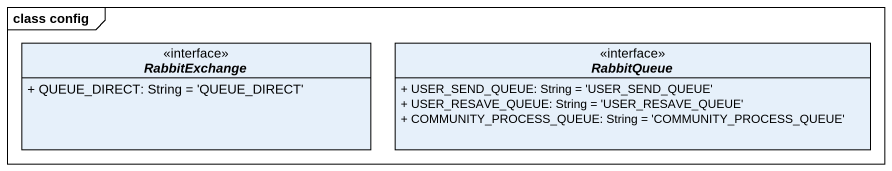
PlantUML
@startuml
mainframe class config
hide circle
hide empty members
skinparam classAttributeIconSize 0
interface RabbitExchange <<interface>> {
  + QUEUE_DIRECT: String = 'QUEUE_DIRECT'
}
interface RabbitQueue <<interface>> {
  + USER_SEND_QUEUE: String = 'USER_SEND_QUEUE'
  + USER_RESAVE_QUEUE: String = 'USER_RESAVE_QUEUE'
  + COMMUNITY_PROCESS_QUEUE: String = 'COMMUNITY_PROCESS_QUEUE'
}
@enduml
